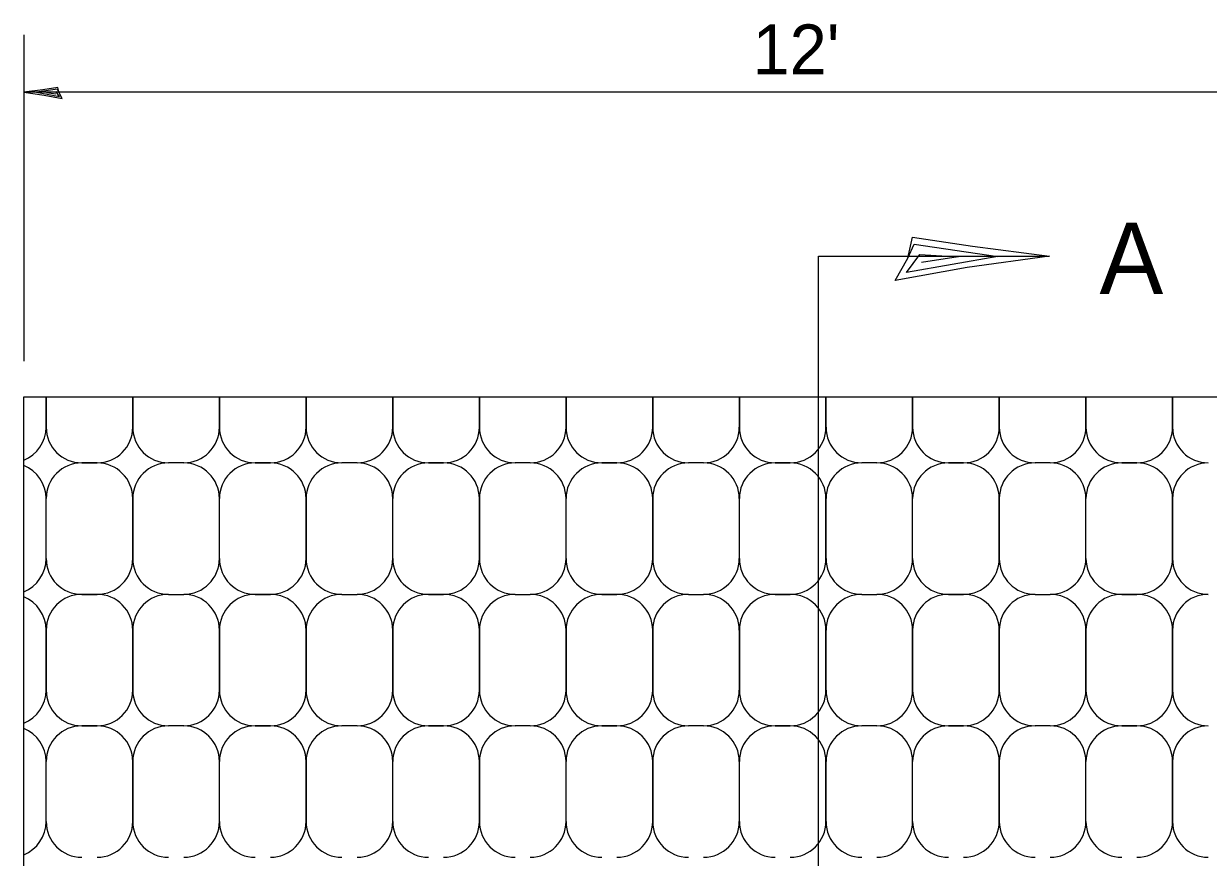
# Model space of a CAD drawing. Extents: x 0 to 2.83, y -0.08 to 1.83.
# Drawn here: x 0.7293 to 1.0057, y 1.2886 to 1.4832 of the extents above; entities that cross this region are included whole.
import ezdxf

# ---------------------------------------------------------------- set-up
doc = ezdxf.new("R2010")
doc.units = 0
doc.layers.add('RD_Pr_Roadway_Dimensions', color=7, linetype='Continuous')
doc.layers.add('SH_General_Details', color=7, linetype='Continuous')

msp = doc.modelspace()

# ---------------------------------------------------------------- linework, layer by layer
at = {"layer": 'RD_Pr_Roadway_Dimensions'}
for p, q in [((0.7293, 1.48055), (0.7293, 1.40445)), ((1.09998, 1.46717), (0.7293, 1.46717))]:
    msp.add_line(p, q, dxfattribs=at)
msp.add_lwpolyline([(0.73756, 1.46705), (0.73729, 1.4683), (0.73379, 1.46776), (0.7293, 1.46717), (0.7341, 1.46651), (0.7383, 1.46576), (0.73756, 1.46705), (0.73719, 1.46787), (0.73232, 1.46717), (0.73765, 1.46622), (0.73686, 1.46728), (0.73462, 1.46714), (0.73678, 1.46681)], dxfattribs=at)
at = {"layer": 'SH_General_Details'}
for p, q in [((0.91472, 1.42891), (0.96864, 1.42891)), ((0.91472, 0.97937), (0.91472, 1.42891)), ((0.7293, 0.99518), (0.7293, 1.39613)), ((0.7293, 1.39613), (1.09998, 1.39613)), ((0.73453, 1.39613), (0.73453, 1.38903)), ((0.73453, 1.38903), (0.73453, 1.39613)), ((0.75475, 1.39613), (0.75475, 1.38903)), ((0.75475, 1.38903), (0.75475, 1.39613)), ((0.77497, 1.39613), (0.77497, 1.38903)), ((0.77497, 1.38903), (0.77497, 1.39613)), ((0.79518, 1.39613), (0.79518, 1.38903)), ((0.79518, 1.38903), (0.79518, 1.39613)), ((0.8154, 1.39613), (0.8154, 1.38903)), ((0.8154, 1.38903), (0.8154, 1.39613)), ((0.83562, 1.39613), (0.83562, 1.38903)), ((0.83562, 1.38903), (0.83562, 1.39613)), ((0.85583, 1.39613), (0.85583, 1.38903)), ((0.85583, 1.38903), (0.85583, 1.39613)), ((0.87605, 1.39613), (0.87605, 1.38903)), ((0.87605, 1.38903), (0.87605, 1.39613)), ((0.89627, 1.39613), (0.89627, 1.38903)), ((0.89627, 1.38903), (0.89627, 1.39613)), ((0.91648, 1.39613), (0.91648, 1.38903)), ((0.91648, 1.38903), (0.91648, 1.39613)), ((0.9367, 1.39613), (0.9367, 1.38903)), ((0.9367, 1.38903), (0.9367, 1.39613)), ((0.95692, 1.39613), (0.95692, 1.38903)), ((0.95692, 1.38903), (0.95692, 1.39613)), ((0.97713, 1.39613), (0.97713, 1.38903)), ((0.97713, 1.38903), (0.97713, 1.39613)), ((0.99735, 1.39613), (0.99735, 1.38903)), ((0.99735, 1.38903), (0.99735, 1.39613)), ((0.74287, 1.38069), (0.74642, 1.38069)), ((0.74642, 1.38069), (0.74287, 1.38069)), ((0.76663, 1.38069), (0.76308, 1.38069)), ((0.76663, 1.38069), (0.76308, 1.38069)), ((0.7833, 1.38069), (0.78685, 1.38069)), ((0.78685, 1.38069), (0.7833, 1.38069)), ((0.80707, 1.38069), (0.80352, 1.38069)), ((0.80707, 1.38069), (0.80352, 1.38069)), ((0.82373, 1.38069), (0.82728, 1.38069)), ((0.82728, 1.38069), (0.82373, 1.38069)), ((0.8475, 1.38069), (0.84395, 1.38069)), ((0.8475, 1.38069), (0.84395, 1.38069)), ((0.86417, 1.38069), (0.86772, 1.38069)), ((0.86772, 1.38069), (0.86417, 1.38069)), ((0.88793, 1.38069), (0.88438, 1.38069)), ((0.88793, 1.38069), (0.88438, 1.38069)), ((0.9046, 1.38069), (0.90815, 1.38069)), ((0.90815, 1.38069), (0.9046, 1.38069)), ((0.92837, 1.38069), (0.92482, 1.38069)), ((0.92837, 1.38069), (0.92482, 1.38069)), ((0.94503, 1.38069), (0.94858, 1.38069)), ((0.94858, 1.38069), (0.94503, 1.38069)), ((0.9688, 1.38069), (0.96525, 1.38069)), ((0.9688, 1.38069), (0.96525, 1.38069)), ((0.98547, 1.38069), (0.98902, 1.38069)), ((0.98902, 1.38069), (0.98547, 1.38069)), ((0.73453, 1.35834), (0.73453, 1.37236)), ((0.73453, 1.35834), (0.73453, 1.37236)), ((0.73453, 1.35834), (0.73453, 1.37236)), ((0.75475, 1.35834), (0.75475, 1.37236)), ((0.75475, 1.37236), (0.75475, 1.35834)), ((0.75475, 1.37236), (0.75475, 1.35834)), ((0.77497, 1.35834), (0.77497, 1.37236)), ((0.77497, 1.35834), (0.77497, 1.37236)), ((0.77497, 1.35834), (0.77497, 1.37236)), ((0.79518, 1.35834), (0.79518, 1.37236)), ((0.79518, 1.37236), (0.79518, 1.35834)), ((0.79518, 1.37236), (0.79518, 1.35834)), ((0.8154, 1.35834), (0.8154, 1.37236)), ((0.8154, 1.35834), (0.8154, 1.37236)), ((0.8154, 1.35834), (0.8154, 1.37236)), ((0.83562, 1.35834), (0.83562, 1.37236)), ((0.83562, 1.37236), (0.83562, 1.35834)), ((0.83562, 1.37236), (0.83562, 1.35834)), ((0.85583, 1.35834), (0.85583, 1.37236)), ((0.85583, 1.35834), (0.85583, 1.37236)), ((0.85583, 1.35834), (0.85583, 1.37236)), ((0.87605, 1.35834), (0.87605, 1.37236)), ((0.87605, 1.37236), (0.87605, 1.35834)), ((0.87605, 1.37236), (0.87605, 1.35834)), ((0.89627, 1.35834), (0.89627, 1.37236)), ((0.89627, 1.35834), (0.89627, 1.37236)), ((0.89627, 1.35834), (0.89627, 1.37236)), ((0.91648, 1.35834), (0.91648, 1.37236)), ((0.91648, 1.37236), (0.91648, 1.35834)), ((0.91648, 1.37236), (0.91648, 1.35834)), ((0.9367, 1.35834), (0.9367, 1.37236)), ((0.9367, 1.35834), (0.9367, 1.37236)), ((0.9367, 1.35834), (0.9367, 1.37236)), ((0.95692, 1.35834), (0.95692, 1.37236)), ((0.95692, 1.37236), (0.95692, 1.35834)), ((0.95692, 1.37236), (0.95692, 1.35834)), ((0.97713, 1.35834), (0.97713, 1.37236)), ((0.97713, 1.35834), (0.97713, 1.37236)), ((0.97713, 1.35834), (0.97713, 1.37236)), ((0.99735, 1.35834), (0.99735, 1.37236)), ((0.99735, 1.37236), (0.99735, 1.35834)), ((0.99735, 1.37236), (0.99735, 1.35834)), ((0.74287, 1.35001), (0.74642, 1.35001)), ((0.74287, 1.35001), (0.74642, 1.35001)), ((0.74642, 1.35001), (0.74287, 1.35001)), ((0.76308, 1.35001), (0.76663, 1.35001)), ((0.76308, 1.35001), (0.76663, 1.35001)), ((0.7833, 1.35001), (0.78685, 1.35001)), ((0.7833, 1.35001), (0.78685, 1.35001)), ((0.78685, 1.35001), (0.7833, 1.35001)), ((0.80352, 1.35001), (0.80707, 1.35001)), ((0.80352, 1.35001), (0.80707, 1.35001)), ((0.82373, 1.35001), (0.82728, 1.35001)), ((0.82373, 1.35001), (0.82728, 1.35001)), ((0.82728, 1.35001), (0.82373, 1.35001)), ((0.84395, 1.35001), (0.8475, 1.35001)), ((0.84395, 1.35001), (0.8475, 1.35001)), ((0.86417, 1.35001), (0.86772, 1.35001)), ((0.86417, 1.35001), (0.86772, 1.35001)), ((0.86772, 1.35001), (0.86417, 1.35001)), ((0.88438, 1.35001), (0.88793, 1.35001)), ((0.88438, 1.35001), (0.88793, 1.35001)), ((0.9046, 1.35001), (0.90815, 1.35001)), ((0.9046, 1.35001), (0.90815, 1.35001)), ((0.90815, 1.35001), (0.9046, 1.35001)), ((0.92482, 1.35001), (0.92837, 1.35001)), ((0.92482, 1.35001), (0.92837, 1.35001)), ((0.94503, 1.35001), (0.94858, 1.35001)), ((0.94503, 1.35001), (0.94858, 1.35001)), ((0.94858, 1.35001), (0.94503, 1.35001)), ((0.96525, 1.35001), (0.9688, 1.35001)), ((0.96525, 1.35001), (0.9688, 1.35001)), ((0.98547, 1.35001), (0.98902, 1.35001)), ((0.98547, 1.35001), (0.98902, 1.35001)), ((0.98902, 1.35001), (0.98547, 1.35001)), ((0.73453, 1.34168), (0.73453, 1.32766)), ((0.73453, 1.32766), (0.73453, 1.34168)), ((0.75475, 1.34168), (0.75475, 1.32766)), ((0.75475, 1.32766), (0.75475, 1.34168)), ((0.77497, 1.34168), (0.77497, 1.32766)), ((0.77497, 1.32766), (0.77497, 1.34168)), ((0.79518, 1.34168), (0.79518, 1.32766)), ((0.79518, 1.32766), (0.79518, 1.34168)), ((0.8154, 1.34168), (0.8154, 1.32766)), ((0.8154, 1.32766), (0.8154, 1.34168)), ((0.83562, 1.34168), (0.83562, 1.32766)), ((0.83562, 1.32766), (0.83562, 1.34168)), ((0.85583, 1.34168), (0.85583, 1.32766)), ((0.85583, 1.32766), (0.85583, 1.34168)), ((0.87605, 1.34168), (0.87605, 1.32766)), ((0.87605, 1.32766), (0.87605, 1.34168)), ((0.89627, 1.34168), (0.89627, 1.32766)), ((0.89627, 1.32766), (0.89627, 1.34168)), ((0.91648, 1.34168), (0.91648, 1.32766)), ((0.91648, 1.32766), (0.91648, 1.34168)), ((0.9367, 1.34168), (0.9367, 1.32766)), ((0.9367, 1.32766), (0.9367, 1.34168)), ((0.95692, 1.34168), (0.95692, 1.32766)), ((0.95692, 1.32766), (0.95692, 1.34168)), ((0.97713, 1.34168), (0.97713, 1.32766)), ((0.97713, 1.32766), (0.97713, 1.34168)), ((0.99735, 1.34168), (0.99735, 1.32766)), ((0.99735, 1.32766), (0.99735, 1.34168)), ((0.74287, 1.31933), (0.74642, 1.31933)), ((0.74642, 1.31933), (0.74287, 1.31933)), ((0.76663, 1.31933), (0.76308, 1.31933)), ((0.76663, 1.31933), (0.76308, 1.31933)), ((0.7833, 1.31933), (0.78685, 1.31933)), ((0.78685, 1.31933), (0.7833, 1.31933)), ((0.80707, 1.31933), (0.80352, 1.31933)), ((0.80707, 1.31933), (0.80352, 1.31933)), ((0.82373, 1.31933), (0.82728, 1.31933)), ((0.82728, 1.31933), (0.82373, 1.31933)), ((0.8475, 1.31933), (0.84395, 1.31933)), ((0.8475, 1.31933), (0.84395, 1.31933)), ((0.86417, 1.31933), (0.86772, 1.31933)), ((0.86772, 1.31933), (0.86417, 1.31933)), ((0.88793, 1.31933), (0.88438, 1.31933)), ((0.88793, 1.31933), (0.88438, 1.31933)), ((0.9046, 1.31933), (0.90815, 1.31933)), ((0.90815, 1.31933), (0.9046, 1.31933)), ((0.92837, 1.31933), (0.92482, 1.31933)), ((0.92837, 1.31933), (0.92482, 1.31933)), ((0.94503, 1.31933), (0.94858, 1.31933)), ((0.94858, 1.31933), (0.94503, 1.31933)), ((0.9688, 1.31933), (0.96525, 1.31933)), ((0.9688, 1.31933), (0.96525, 1.31933)), ((0.98547, 1.31933), (0.98902, 1.31933)), ((0.98902, 1.31933), (0.98547, 1.31933)), ((0.73453, 1.29698), (0.73453, 1.31099)), ((0.73453, 1.29698), (0.73453, 1.31099)), ((0.73453, 1.29698), (0.73453, 1.31099)), ((0.75475, 1.29698), (0.75475, 1.31099)), ((0.75475, 1.31099), (0.75475, 1.29698)), ((0.75475, 1.31099), (0.75475, 1.29698)), ((0.77497, 1.29698), (0.77497, 1.31099)), ((0.77497, 1.29698), (0.77497, 1.31099)), ((0.77497, 1.29698), (0.77497, 1.31099)), ((0.79518, 1.29698), (0.79518, 1.31099)), ((0.79518, 1.31099), (0.79518, 1.29698)), ((0.79518, 1.31099), (0.79518, 1.29698)), ((0.8154, 1.29698), (0.8154, 1.31099)), ((0.8154, 1.29698), (0.8154, 1.31099)), ((0.8154, 1.29698), (0.8154, 1.31099)), ((0.83562, 1.29698), (0.83562, 1.31099)), ((0.83562, 1.31099), (0.83562, 1.29698)), ((0.83562, 1.31099), (0.83562, 1.29698)), ((0.85583, 1.29698), (0.85583, 1.31099)), ((0.85583, 1.29698), (0.85583, 1.31099)), ((0.85583, 1.29698), (0.85583, 1.31099)), ((0.87605, 1.29698), (0.87605, 1.31099)), ((0.87605, 1.31099), (0.87605, 1.29698)), ((0.87605, 1.31099), (0.87605, 1.29698)), ((0.89627, 1.29698), (0.89627, 1.31099)), ((0.89627, 1.29698), (0.89627, 1.31099)), ((0.89627, 1.29698), (0.89627, 1.31099)), ((0.91648, 1.29698), (0.91648, 1.31099)), ((0.91648, 1.31099), (0.91648, 1.29698)), ((0.91648, 1.31099), (0.91648, 1.29698)), ((0.9367, 1.29698), (0.9367, 1.31099)), ((0.9367, 1.29698), (0.9367, 1.31099)), ((0.9367, 1.29698), (0.9367, 1.31099)), ((0.95692, 1.29698), (0.95692, 1.31099)), ((0.95692, 1.31099), (0.95692, 1.29698)), ((0.95692, 1.31099), (0.95692, 1.29698)), ((0.97713, 1.29698), (0.97713, 1.31099)), ((0.97713, 1.29698), (0.97713, 1.31099)), ((0.97713, 1.29698), (0.97713, 1.31099)), ((0.99735, 1.29698), (0.99735, 1.31099)), ((0.99735, 1.31099), (0.99735, 1.29698)), ((0.99735, 1.31099), (0.99735, 1.29698))]:
    msp.add_line(p, q, dxfattribs=at)
msp.add_lwpolyline([(0.93559, 1.42843), (0.9367, 1.4334), (0.95067, 1.43126), (0.96864, 1.42891), (0.94946, 1.42625), (0.93264, 1.42328), (0.93559, 1.42843), (0.93706, 1.43172), (0.95657, 1.42888), (0.93525, 1.42511), (0.9384, 1.42934), (0.94735, 1.42877), (0.93874, 1.42745)], dxfattribs=at)
for centre, start, end in [((0.7262, 1.38903), 291.8267, 360), ((0.74287, 1.38903), 180, 270), ((0.74642, 1.38903), 270, 360), ((0.76308, 1.38903), 180, 270), ((0.76663, 1.38903), 270, 360), ((0.7833, 1.38903), 180, 270), ((0.78685, 1.38903), 270, 360), ((0.80352, 1.38903), 180, 270), ((0.80707, 1.38903), 270, 360), ((0.82373, 1.38903), 180, 270), ((0.82728, 1.38903), 270, 360), ((0.84395, 1.38903), 180, 270), ((0.8475, 1.38903), 270, 360), ((0.86417, 1.38903), 180, 270), ((0.86772, 1.38903), 270, 360), ((0.88438, 1.38903), 180, 270), ((0.88793, 1.38903), 270, 360), ((0.9046, 1.38903), 180, 270), ((0.90815, 1.38903), 270, 360), ((0.92482, 1.38903), 180, 270), ((0.92837, 1.38903), 270, 360), ((0.94503, 1.38903), 180, 270), ((0.94858, 1.38903), 270, 360), ((0.96525, 1.38903), 180, 270), ((0.9688, 1.38903), 270, 360), ((0.98547, 1.38903), 180, 270), ((0.98902, 1.38903), 270, 360), ((1.00568, 1.38903), 180, 270), ((0.7262, 1.37236), 0, 68.1733), ((0.74287, 1.37236), 90, 180), ((0.74642, 1.37236), 0, 90), ((0.76308, 1.37236), 90, 180), ((0.76663, 1.37236), 0, 90), ((0.7833, 1.37236), 90, 180), ((0.78685, 1.37236), 0, 90), ((0.80352, 1.37236), 90, 180), ((0.80707, 1.37236), 0, 90), ((0.82373, 1.37236), 90, 180), ((0.82728, 1.37236), 0, 90), ((0.84395, 1.37236), 90, 180), ((0.8475, 1.37236), 0, 90), ((0.86417, 1.37236), 90, 180), ((0.86772, 1.37236), 0, 90), ((0.88438, 1.37236), 90, 180), ((0.88793, 1.37236), 0, 90), ((0.9046, 1.37236), 90, 180), ((0.90815, 1.37236), 0, 90), ((0.92482, 1.37236), 90, 180), ((0.92837, 1.37236), 0, 90), ((0.94503, 1.37236), 90, 180), ((0.94858, 1.37236), 0, 90), ((0.96525, 1.37236), 90, 180), ((0.9688, 1.37236), 0, 90), ((0.98547, 1.37236), 90, 180), ((0.98902, 1.37236), 0, 90), ((1.00568, 1.37236), 90, 180), ((0.7262, 1.35834), 291.8267, 360), ((0.74287, 1.35834), 180, 270), ((0.74642, 1.35834), 270, 360), ((0.76308, 1.35834), 180, 270), ((0.76663, 1.35834), 270, 360), ((0.7833, 1.35834), 180, 270), ((0.78685, 1.35834), 270, 360), ((0.80352, 1.35834), 180, 270), ((0.80707, 1.35834), 270, 360), ((0.82373, 1.35834), 180, 270), ((0.82728, 1.35834), 270, 360), ((0.84395, 1.35834), 180, 270), ((0.8475, 1.35834), 270, 360), ((0.86417, 1.35834), 180, 270), ((0.86772, 1.35834), 270, 360), ((0.88438, 1.35834), 180, 270), ((0.88793, 1.35834), 270, 360), ((0.9046, 1.35834), 180, 270), ((0.90815, 1.35834), 270, 360), ((0.92482, 1.35834), 180, 270), ((0.92837, 1.35834), 270, 360), ((0.94503, 1.35834), 180, 270), ((0.94858, 1.35834), 270, 360), ((0.96525, 1.35834), 180, 270), ((0.9688, 1.35834), 270, 360), ((0.98547, 1.35834), 180, 270), ((0.98902, 1.35834), 270, 360), ((1.00568, 1.35834), 180, 270), ((0.7262, 1.34168), 0, 68.1733), ((0.74287, 1.34168), 90, 180), ((0.74642, 1.34168), 0, 90), ((0.76308, 1.34168), 90, 180), ((0.76663, 1.34168), 0, 90), ((0.7833, 1.34168), 90, 180), ((0.78685, 1.34168), 0, 90), ((0.80352, 1.34168), 90, 180), ((0.80707, 1.34168), 0, 90), ((0.82373, 1.34168), 90, 180), ((0.82728, 1.34168), 0, 90), ((0.84395, 1.34168), 90, 180), ((0.8475, 1.34168), 0, 90), ((0.86417, 1.34168), 90, 180), ((0.86772, 1.34168), 0, 90), ((0.88438, 1.34168), 90, 180), ((0.88793, 1.34168), 0, 90), ((0.9046, 1.34168), 90, 180), ((0.90815, 1.34168), 0, 90), ((0.92482, 1.34168), 90, 180), ((0.92837, 1.34168), 0, 90), ((0.94503, 1.34168), 90, 180), ((0.94858, 1.34168), 0, 90), ((0.96525, 1.34168), 90, 180), ((0.9688, 1.34168), 0, 90), ((0.98547, 1.34168), 90, 180), ((0.98902, 1.34168), 0, 90), ((1.00568, 1.34168), 90, 180), ((0.7262, 1.32766), 291.8267, 360), ((0.74287, 1.32766), 180, 270), ((0.74642, 1.32766), 270, 360), ((0.76308, 1.32766), 180, 270), ((0.76663, 1.32766), 270, 360), ((0.7833, 1.32766), 180, 270), ((0.78685, 1.32766), 270, 360), ((0.80352, 1.32766), 180, 270), ((0.80707, 1.32766), 270, 360), ((0.82373, 1.32766), 180, 270), ((0.82728, 1.32766), 270, 360), ((0.84395, 1.32766), 180, 270), ((0.8475, 1.32766), 270, 360), ((0.86417, 1.32766), 180, 270), ((0.86772, 1.32766), 270, 360), ((0.88438, 1.32766), 180, 270), ((0.88793, 1.32766), 270, 360), ((0.9046, 1.32766), 180, 270), ((0.90815, 1.32766), 270, 360), ((0.92482, 1.32766), 180, 270), ((0.92837, 1.32766), 270, 360), ((0.94503, 1.32766), 180, 270), ((0.94858, 1.32766), 270, 360), ((0.96525, 1.32766), 180, 270), ((0.9688, 1.32766), 270, 360), ((0.98547, 1.32766), 180, 270), ((0.98902, 1.32766), 270, 360), ((1.00568, 1.32766), 180, 270), ((0.7262, 1.31099), 0, 68.1733), ((0.74287, 1.31099), 90, 180), ((0.74642, 1.31099), 0, 90), ((0.76308, 1.31099), 90, 180), ((0.76663, 1.31099), 0, 90), ((0.7833, 1.31099), 90, 180), ((0.78685, 1.31099), 0, 90), ((0.80352, 1.31099), 90, 180), ((0.80707, 1.31099), 0, 90), ((0.82373, 1.31099), 90, 180), ((0.82728, 1.31099), 0, 90), ((0.84395, 1.31099), 90, 180), ((0.8475, 1.31099), 0, 90), ((0.86417, 1.31099), 90, 180), ((0.86772, 1.31099), 0, 90), ((0.88438, 1.31099), 90, 180), ((0.88793, 1.31099), 0, 90), ((0.9046, 1.31099), 90, 180), ((0.90815, 1.31099), 0, 90), ((0.92482, 1.31099), 90, 180), ((0.92837, 1.31099), 0, 90), ((0.94503, 1.31099), 90, 180), ((0.94858, 1.31099), 0, 90), ((0.96525, 1.31099), 90, 180), ((0.9688, 1.31099), 0, 90), ((0.98547, 1.31099), 90, 180), ((0.98902, 1.31099), 0, 90), ((1.00568, 1.31099), 90, 180), ((0.7262, 1.29698), 291.8267, 360), ((0.74287, 1.29698), 180, 270), ((0.74642, 1.29698), 270, 360), ((0.76308, 1.29698), 180, 270), ((0.76663, 1.29698), 270, 360), ((0.7833, 1.29698), 180, 270), ((0.78685, 1.29698), 270, 360), ((0.80352, 1.29698), 180, 270), ((0.80707, 1.29698), 270, 360), ((0.82373, 1.29698), 180, 270), ((0.82728, 1.29698), 270, 360), ((0.84395, 1.29698), 180, 270), ((0.8475, 1.29698), 270, 360), ((0.86417, 1.29698), 180, 270), ((0.86772, 1.29698), 270, 360), ((0.88438, 1.29698), 180, 270), ((0.88793, 1.29698), 270, 360), ((0.9046, 1.29698), 180, 270), ((0.90815, 1.29698), 270, 360), ((0.92482, 1.29698), 180, 270), ((0.92837, 1.29698), 270, 360), ((0.94503, 1.29698), 180, 270), ((0.94858, 1.29698), 270, 360), ((0.96525, 1.29698), 180, 270), ((0.9688, 1.29698), 270, 360), ((0.98547, 1.29698), 180, 270), ((0.98902, 1.29698), 270, 360), ((1.00568, 1.29698), 180, 270)]:
    msp.add_arc(centre, 0.00833, start, end, dxfattribs=at)

# ---------------------------------------------------------------- texts
at = {"layer": 'RD_Pr_Roadway_Dimensions'}
msp.add_text("12'", height=0.011667, dxfattribs=at).set_placement((0.89932, 1.47134))
at = {"layer": 'SH_General_Details'}
msp.add_text('A', height=0.01667, dxfattribs=at).set_placement((0.9803, 1.42011))

doc.saveas('drawing.dxf')
